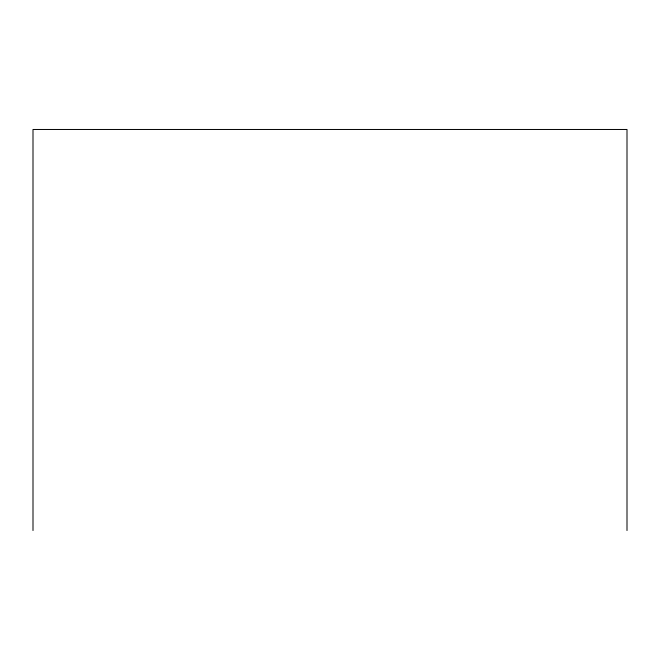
<?xml version="1.0" encoding="UTF-8"?>
<svg xmlns="http://www.w3.org/2000/svg" width="660" height="660" viewBox="0 0 660 660"><rect width="100%" height="100%" fill="white"/><g stroke="black" fill="none" stroke-linecap="round" stroke-linejoin="round"><path stroke-width="0.99" d="M627 530.524L627 129.475L33 129.475L33 530.524"/></g></svg>
